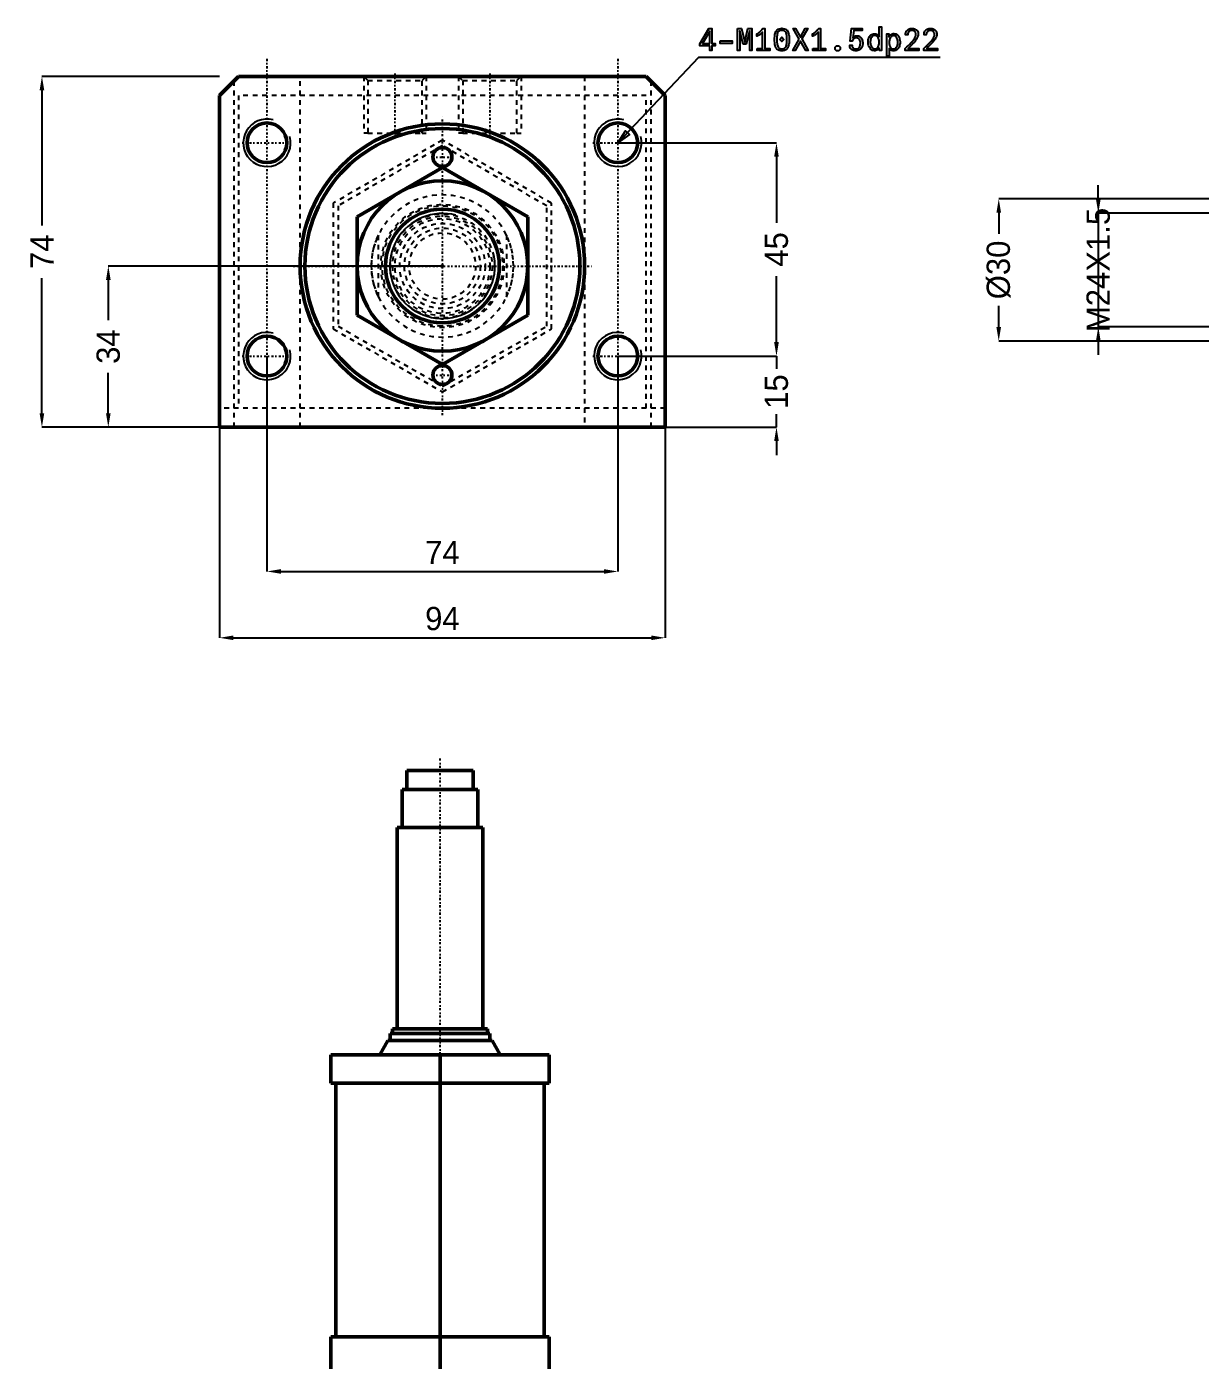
# Model space of a CAD drawing. Header units: millimetres. Extents: x -88 to 631, y -603 to 65.
# Drawn here: x -87.7 to 159.8, y -230.9 to 50.5 of the extents above; entities that cross this region are included whole.
import ezdxf

# ---------------------------------------------------------------- set-up
doc = ezdxf.new("R2010")
doc.units = ezdxf.units.MM
doc.linetypes.add('Center', pattern=[1.5, 0.45, -0.5, 0.05, -0.5])
doc.linetypes.add('Dashed', pattern=[2, 1, -1])
for name, color, linetype, lineweight in [('2d ConnectionPoints', 7, 'Continuous', 50), ('AM_0', 7, 'Continuous', 50), ('AM_5', 3, 'Continuous', 25), ('AM_7', 7, 'Center', 25), ('AM_9', 6, 'Dashed', 25)]:
    doc.layers.add(name, color=color, linetype=linetype, lineweight=lineweight)
doc.dimstyles.new('ISO-25', dxfattribs={"dimtxt": 2.5, "dimasz": 2.5, "dimexe": 1.25, "dimexo": 0.625, "dimtad": 1, "dimtxsty": 'Standard', "dimcen": 2.5, "dimadec": 0, "dimazin": 0, "dimtfac": 1, "dimtmove": 0, "dimatfit": 3, "dimfxl": 0, "dimarcsym": 0})

# ---------------------------------------------------------------- blocks, each defined once
blk = doc.blocks.new('1_JELS_A_70_EX_LA_50_150__L1rod_0_in_JELS_A_70_EX_LA_50_150__L1_0')
at = {"layer": 'AM_0'}
for p, q in [((-18, 10.39), (0, 20.78)), ((0, 20.78), (18, 10.39)), ((-18, -10.39), (-18, 10.39)), ((18, 10.39), (18, -10.39)), ((0, -20.78), (-18, -10.39)), ((18, -10.39), (0, -20.78))]:
    blk.add_line(p, q, dxfattribs=at)
for radius in [18, 12]:
    blk.add_circle((0, 0), radius, dxfattribs=at)
at = {"layer": 'AM_5'}
blk.add_arc((0, 0), 11.08, 75, 15, dxfattribs=at)
at = {"layer": 'AM_9'}
for p, q in [((0, 26.56), (-23, 13.28)), ((0, 25.4), (-22, 12.7)), ((23, 13.28), (0, 26.56)), ((22, 12.7), (0, 25.4)), ((-23, 13.28), (-23, -13.28)), ((-22, 12.7), (-22, -12.7)), ((22, -12.7), (22, 12.7)), ((23, -13.28), (23, 13.28)), ((-13.5, 6.54), (-13.79, 5.91)), ((-13.5, -6.54), (-13.5, 6.54)), ((13.5, 6.54), (13.5, -6.54)), ((-13.9, -5.63), (-13.5, -6.54)), ((-23, -13.28), (0, -26.56)), ((-22, -12.7), (0, -25.4)), ((0, -25.4), (22, -12.7)), ((0, -26.56), (23, -13.28))]:
    blk.add_line(p, q, dxfattribs=at)
for points in [[(-13.79, 5.91), (-14.25, 4.69), (-14.5, 3.84)], [(14.5, 3.84), (14.11, 5.09), (13.61, 6.3), (13.5, 6.54)], [(-14.5, 3.84), (-14.78, 2.56), (-14.95, 1.26), (-15, 0.19)], [(14.5, -3.84), (14.78, -2.56), (14.95, -1.26), (15, 0.04), (14.94, 1.35), (14.76, 2.65), (14.5, 3.84)], [(-15, 0.19), (-14.96, -1.12), (-14.92, -1.57)], [(-14.92, -1.57), (-14.72, -2.87), (-14.5, -3.84)], [(-14.5, -3.84), (-14.11, -5.09), (-13.9, -5.63)], [(13.5, -6.54), (14.02, -5.34), (14.43, -4.09), (14.5, -3.84)]]:
    blk.add_lwpolyline(points, dxfattribs=at)
for radius in [13, 12.7, 10.97, 10.5, 10, 9, 8, 7]:
    blk.add_circle((0, 0), radius, dxfattribs=at)
for start, end in [(25.8419, 154.1581), (205.8419, 334.1581)]:
    blk.add_arc((0, 0), 15, start, end, dxfattribs=at)
blk = doc.blocks.new('2_JELS_A_70_EX_LA_50_150__L1body_0_in_JELS_A_70_EX_LA_50_150__L1_0')
at = {"layer": 'AM_0'}
for p, q in [((-43, 40), (-47, 36)), ((43, 40), (-43, 40)), ((47, 36), (43, 40)), ((-47, 36), (-47, -34)), ((47, -34), (47, 36)), ((-47, -34), (47, -34))]:
    blk.add_line(p, q, dxfattribs=at)
for centre, radius in [((-37, 26), 4.188), ((0, 0), 30), ((0, 0), 29), ((37, 26), 4.188), ((0, 23), 2), ((-37, -19), 4.188), ((37, -19), 4.188), ((0, -23), 2)]:
    blk.add_circle(centre, radius, dxfattribs=at)
at = {"layer": 'AM_5', "linetype": 'Dashed'}
for p, q in [((-16.5785, 40), (-16.5785, 28)), ((-3.4215, 40), (-3.4215, 28)), ((3.4215, 40), (3.4215, 28)), ((16.5785, 40), (16.5785, 28)), ((-15.7225, 28), (-16.5785, 28)), ((-4.2775, 28), (-3.4215, 28)), ((4.2775, 28), (3.4215, 28)), ((15.7225, 28), (16.5785, 28))]:
    blk.add_line(p, q, dxfattribs=at)
at = {"layer": 'AM_5'}
for centre in [(-37, 26), (37, 26), (-37, -19), (37, -19)]:
    blk.add_arc(centre, 5, 75, 15, dxfattribs=at)
at = {"layer": 'AM_7'}
for p, q in [((-37, 43.7), (-37, -37.7)), ((37, 43.7), (37, -37.7)), ((-10, 40.6), (-10, 27.4)), ((10, 40.6), (10, 27.4)), ((0, -31.5), (0, 31.5)), ((-42.25, 26), (-31.75, 26)), ((31.75, 26), (42.25, 26)), ((-2.1, 23), (2.1, 23)), ((-31.5, 0), (31.5, 0)), ((-42.25, -19), (-31.75, -19)), ((31.75, -19), (42.25, -19)), ((-2.1, -23), (2.1, -23))]:
    blk.add_line(p, q, dxfattribs=at)
at = {"layer": 'AM_9'}
for p, q in [((-30, -34), (-30, 40)), ((-16.5785, 40), (-15.7225, 39.144)), ((-4.2775, 39.144), (-3.4215, 40)), ((3.4215, 40), (4.2775, 39.144)), ((15.7225, 39.144), (16.5785, 40)), ((30, 40), (30, -34)), ((-44, 39), (-44, -34)), ((-15.7225, 39.144), (-15.7225, 28)), ((-15.7225, 39.144), (-4.2775, 39.144)), ((-4.2775, 28), (-4.2775, 39.144)), ((4.2775, 39.144), (4.2775, 28)), ((4.2775, 39.144), (15.7225, 39.144)), ((15.7225, 28), (15.7225, 39.144)), ((44, -34), (44, 39)), ((43, 36), (-43, 36)), ((-43, 36), (-43, -30)), ((43, -30), (43, 36)), ((-15.7225, 28), (-4.2775, 28)), ((4.2775, 28), (15.7225, 28)), ((47, -30), (-47, -30))]:
    blk.add_line(p, q, dxfattribs=at)
blk.add_arc((0, 0), 15, 154.390447, 205.609632, dxfattribs=at)
blk = doc.blocks.new('*D3')
at = {"layer": 'AM_5', "color": 0, "lineweight": -2}
for p, q in [((-47, -34), (-47, -78.45)), ((47, -34), (47, -78.45)), ((-44.06, -78.45), (44.06, -78.45))]:
    blk.add_line(p, q, dxfattribs=at)
at = {"layer": 'AM_5', "color": 0}
for points in [[(-44.06, -77.96), (-44.06, -78.94), (-47, -78.45)], [(44.06, -78.94), (44.06, -77.96), (47, -78.45)]]:
    blk.add_solid(points, dxfattribs=at)
at = {"layer": 'Defpoints', "color": 0}
for p in [(-47, -34), (47, -34), (47, -78.45)]:
    blk.add_point(p, dxfattribs=at)
at = {"layer": 'AM_5', "color": 0, "insert": (0, -74.42), "char_height": 4.9, "attachment_point": 5}
blk.add_mtext('94', dxfattribs=at)
blk = doc.blocks.new('*D4')
at = {"layer": 'AM_5', "color": 0, "lineweight": -2}
for p, q in [((-37, -19), (-37, -64.45)), ((37, -19), (37, -64.45)), ((-34.06, -64.45), (34.06, -64.45))]:
    blk.add_line(p, q, dxfattribs=at)
at = {"layer": 'AM_5', "color": 0}
for points in [[(-34.06, -63.96), (-34.06, -64.94), (-37, -64.45)], [(34.06, -64.94), (34.06, -63.96), (37, -64.45)]]:
    blk.add_solid(points, dxfattribs=at)
at = {"layer": 'Defpoints', "color": 0}
for p in [(-37, -19), (37, -19), (37, -64.45)]:
    blk.add_point(p, dxfattribs=at)
at = {"layer": 'AM_5', "color": 0, "insert": (0, -60.44), "char_height": 4.9, "attachment_point": 5}
blk.add_mtext('74', dxfattribs=at)
blk = doc.blocks.new('*D5')
at = {"layer": 'AM_5', "color": 0, "lineweight": -2}
for p, q in [((-47, 40), (-84.45, 40)), ((-84.45, 37.06), (-84.45, 8.55)), ((-84.45, -31.06), (-84.45, -2.55)), ((-47, -34), (-84.45, -34))]:
    blk.add_line(p, q, dxfattribs=at)
at = {"layer": 'AM_5', "color": 0}
for points in [[(-83.96, 37.06), (-84.94, 37.06), (-84.45, 40)], [(-84.94, -31.06), (-83.96, -31.06), (-84.45, -34)]]:
    blk.add_solid(points, dxfattribs=at)
at = {"layer": 'Defpoints', "color": 0}
for p in [(-84.45, 40), (-47, 40), (-47, -34)]:
    blk.add_point(p, dxfattribs=at)
at = {"layer": 'AM_5', "color": 0, "insert": (-84.45, 3), "char_height": 4.9, "attachment_point": 5, "rotation": 90}
blk.add_mtext('74', dxfattribs=at)
blk = doc.blocks.new('*D6')
at = {"layer": 'AM_5', "color": 0, "lineweight": -2}
for p, q in [((0, 0), (-70.45, 0)), ((-70.45, -2.94), (-70.45, -11.43)), ((-70.45, -31.06), (-70.45, -22.57)), ((-47, -34), (-70.45, -34))]:
    blk.add_line(p, q, dxfattribs=at)
at = {"layer": 'AM_5', "color": 0}
for points in [[(-69.96, -2.94), (-70.94, -2.94), (-70.45, 0)], [(-70.94, -31.06), (-69.96, -31.06), (-70.45, -34)]]:
    blk.add_solid(points, dxfattribs=at)
at = {"layer": 'Defpoints', "color": 0}
for p in [(0, 0), (-70.45, -34), (-47, -34)]:
    blk.add_point(p, dxfattribs=at)
at = {"layer": 'AM_5', "color": 0, "insert": (-70.45, -17), "char_height": 4.9, "attachment_point": 5, "rotation": 90}
blk.add_mtext('34', dxfattribs=at)
blk = doc.blocks.new('*D7')
at = {"layer": 'AM_5', "color": 0, "lineweight": -2}
for p, q in [((70.45, -16.06), (70.45, -13.12)), ((37, -19), (70.45, -19)), ((70.45, -19), (70.45, -21.71)), ((70.45, -34), (70.45, -31.29)), ((47, -34), (70.45, -34)), ((70.45, -36.94), (70.45, -39.88))]:
    blk.add_line(p, q, dxfattribs=at)
at = {"layer": 'AM_5', "color": 0}
for points in [[(69.96, -16.06), (70.94, -16.06), (70.45, -19)], [(70.94, -36.94), (69.96, -36.94), (70.45, -34)]]:
    blk.add_solid(points, dxfattribs=at)
at = {"layer": 'Defpoints', "color": 0}
for p in [(37, -19), (47, -34), (70.45, -34)]:
    blk.add_point(p, dxfattribs=at)
at = {"layer": 'AM_5', "color": 0, "insert": (70.45, -26.5), "char_height": 4.9, "attachment_point": 5, "rotation": 90}
blk.add_mtext('15', dxfattribs=at)
blk = doc.blocks.new('*D8')
at = {"layer": 'AM_5', "color": 0, "lineweight": -2}
for p, q in [((37, 26), (70.45, 26)), ((70.45, 23.06), (70.45, 9.14)), ((70.45, -16.06), (70.45, -2.14)), ((37, -19), (70.45, -19))]:
    blk.add_line(p, q, dxfattribs=at)
at = {"layer": 'AM_5', "color": 0}
for points in [[(70.94, 23.06), (69.96, 23.06), (70.45, 26)], [(69.96, -16.06), (70.94, -16.06), (70.45, -19)]]:
    blk.add_solid(points, dxfattribs=at)
at = {"layer": 'Defpoints', "color": 0}
for p in [(37, 26), (70.45, 26), (37, -19)]:
    blk.add_point(p, dxfattribs=at)
at = {"layer": 'AM_5', "color": 0, "insert": (70.45, 3.5), "char_height": 4.9, "attachment_point": 5, "rotation": 90}
blk.add_mtext('45', dxfattribs=at)
blk = doc.blocks.new('*D30')
at = {"layer": 'AM_5', "color": 0, "lineweight": -2}
for p, q in [((138.32, 14.11), (138.32, 17.05)), ((168.77, 11.17), (138.32, 11.17)), ((138.32, 11.17), (138.32, -12.83)), ((168.77, -12.83), (138.32, -12.83)), ((138.32, -15.77), (138.32, -18.71))]:
    blk.add_line(p, q, dxfattribs=at)
at = {"layer": 'AM_5', "color": 0}
for points in [[(137.83, 14.11), (138.81, 14.11), (138.32, 11.17)], [(138.81, -15.77), (137.83, -15.77), (138.32, -12.83)]]:
    blk.add_solid(points, dxfattribs=at)
at = {"layer": 'Defpoints', "color": 0}
for p in [(168.77, 11.17), (138.32, -12.83), (168.77, -12.83)]:
    blk.add_point(p, dxfattribs=at)
at = {"layer": 'AM_5', "color": 0, "insert": (138.32, -0.83), "char_height": 4.9, "attachment_point": 5, "rotation": 90}
blk.add_mtext('M24X1.5', dxfattribs=at)
blk = doc.blocks.new('*D31')
at = {"layer": 'AM_5', "color": 0, "lineweight": -2}
for p, q in [((203.77, 14.17), (117.32, 14.17)), ((117.32, 11.23), (117.32, 6.77)), ((117.32, -12.89), (117.32, -8.42)), ((203.77, -15.83), (117.32, -15.83))]:
    blk.add_line(p, q, dxfattribs=at)
at = {"layer": 'AM_5', "color": 0}
for points in [[(117.81, 11.23), (116.83, 11.23), (117.32, 14.17)], [(116.83, -12.89), (117.81, -12.89), (117.32, -15.83)]]:
    blk.add_solid(points, dxfattribs=at)
at = {"layer": 'Defpoints', "color": 0}
for p in [(203.77, 14.17), (117.32, -15.83), (203.77, -15.83)]:
    blk.add_point(p, dxfattribs=at)
at = {"layer": 'AM_5', "color": 0, "insert": (117.32, -0.83), "char_height": 4.9, "attachment_point": 5, "rotation": 90}
blk.add_mtext('Ø30', dxfattribs=at)
blk = doc.blocks.new('1_JELS_A_70_EX_LA_50_150__L1rod_0_in_JELS_A_70_EX_LA_50_150__L1_4')
at = {"layer": 'AM_0'}
for p, q in [((-7, 413), (7, 413)), ((-7, 413), (-7, 409)), ((7, 409), (7, 413)), ((-8, 409), (8, 409)), ((-8, 409), (-8, 401)), ((8, 401), (8, 409)), ((-9, 401), (9, 401)), ((-9, 401), (-9, 358.5)), ((9, 358.5), (9, 401)), ((-10.5, 357.5), (10.5, 357.5)), ((-10.5, 357.5), (-10.5, 356)), ((-10, 358.5), (10, 358.5)), ((-10, 358.5), (-10, 357.5)), ((10, 357.5), (10, 358.5)), ((10.5, 356), (10.5, 357.5)), ((-10.97, 356), (-12.7, 353)), ((-10.97, 356), (10.97, 356)), ((12.7, 353), (10.97, 356)), ((23, 353), (-23, 353)), ((-23, 353), (-23, 347)), ((0, 353), (0, 282)), ((23, 353), (23, 347)), ((23, 347), (-23, 347)), ((-22, 347), (-22, 293.5)), ((22, 347), (22, 293.5)), ((23, 293.5), (-23, 293.5)), ((-23, 293.5), (-23, 282)), ((23, 293.5), (23, 282)), ((14.5, 0), (13.5, -1)), ((-13.5, -1), (-14.5, 0)), ((-13.5, -10.5), (-13.5, -1)), ((13.5, -1), (13.5, -10.5)), ((-18, -11), (18, -11)), ((-18, -24), (-18, -11)), ((-13.5, -9), (13.5, -9)), ((-13.5, -10.5), (-13, -11)), ((13, -11), (13.5, -10.5)), ((18, -11), (18, -24)), ((0, -22.39), (0, -12.61)), ((-18, -24), (18, -24)), ((-12, -24), (-12, -45.08)), ((12, -45.08), (12, -24)), ((-12, -45.08), (-11.08, -46)), ((-12, -45.08), (12, -45.08)), ((-11.08, -46), (11.08, -46)), ((11.08, -46), (12, -45.08))]:
    blk.add_line(p, q, dxfattribs=at)
for points in [[(-9, -11), (-9.64, -11.01), (-11.74, -11.16), (-13.83, -11.49), (-15.93, -11.98), (-18, -12.61)], [(0, -12.61), (-2.19, -11.95), (-4.41, -11.44), (-6.7, -11.11), (-9, -11)], [(9, -11), (8.36, -11.01), (6.26, -11.16), (4.17, -11.49), (2.07, -11.98), (0, -12.61)], [(18, -12.61), (15.81, -11.95), (13.59, -11.44), (11.3, -11.11), (9, -11)], [(-18, -22.39), (-15.81, -23.05), (-13.59, -23.56), (-11.3, -23.89), (-9, -24)], [(-9, -24), (-8.36, -23.99), (-6.26, -23.84), (-4.17, -23.51), (-2.07, -23.02), (0, -22.39)], [(0, -22.39), (2.19, -23.05), (4.41, -23.56), (6.7, -23.89), (9, -24)], [(9, -24), (9.64, -23.99), (11.74, -23.84), (13.83, -23.51), (15.93, -23.02), (18, -22.39)]]:
    blk.add_lwpolyline(points, dxfattribs=at)
at = {"layer": 'AM_5'}
for p, q in [((-12, -11), (-11.08, -11)), ((-11.08, -46), (-11.08, -11)), ((11.08, -46), (11.08, -11)), ((12, -11), (11.08, -11))]:
    blk.add_line(p, q, dxfattribs=at)
at = {"layer": 'AM_7'}
for p, q in [((0, 350), (0, 416)), ((0, -47.75), (0, 296.65))]:
    blk.add_line(p, q, dxfattribs=at)
at = {"layer": 'AM_9'}
for p, q in [((-15, 282), (-15, 0.5)), ((15, 0.5), (15, 282)), ((-14.5, 0), (-15, 0.5)), ((15, 0.5), (14.5, 0))]:
    blk.add_line(p, q, dxfattribs=at)

msp = doc.modelspace()

# ---------------------------------------------------------------- linework, layer by layer
at = {"layer": '2d ConnectionPoints'}
msp.add_point((0, 0), dxfattribs=at)
at = {"layer": 'AM_5'}
for p, q in [((54, 44), (37, 26)), ((104.96, 44), (54, 44))]:
    msp.add_line(p, q, dxfattribs=at)
for points in [[(56.376, 46.489), (54.312, 46.489), (54.312, 46.903), (56.191, 50.088), (56.822, 50.088), (56.822, 46.919), (57.51, 46.919), (57.51, 46.489), (56.822, 46.489), (56.822, 45.47), (56.376, 45.47), (56.376, 46.489)], [(56.382, 46.919), (56.382, 49.553), (54.86, 46.919), (56.382, 46.919)], [(62.225, 50.088), (63.047, 50.088), (63.748, 47.203), (64.442, 50.088), (65.277, 50.088), (65.277, 45.47), (64.805, 45.47), (64.805, 49.604), (64.773, 49.588), (64.041, 46.776), (63.461, 46.776), (62.719, 49.588), (62.697, 49.601), (62.697, 45.47), (62.225, 45.47), (62.225, 50.088)], [(66.356, 45.878), (67.528, 45.878), (67.528, 49.324), (67.528, 49.324), (67.465, 49.26), (67.358, 49.161), (67.358, 49.161), (67.237, 49.058), (67.149, 48.986), (67.149, 48.986), (67.057, 48.915), (66.918, 48.814), (66.918, 48.814), (66.778, 48.72), (66.684, 48.661), (66.684, 48.661), (66.592, 48.608), (66.465, 48.544), (66.465, 48.544), (66.349, 48.497), (66.279, 48.477), (66.279, 48.961), (66.279, 48.961), (66.366, 49.002), (66.503, 49.081), (66.503, 49.081), (66.648, 49.179), (66.749, 49.255), (66.749, 49.255), (66.85, 49.337), (66.998, 49.464), (66.998, 49.464), (67.14, 49.596), (67.231, 49.687), (67.231, 49.687), (67.318, 49.776), (67.435, 49.902), (67.435, 49.902), (67.534, 50.017), (67.591, 50.088), (67.999, 50.088), (67.999, 45.878), (69.063, 45.878), (69.063, 45.47), (66.356, 45.47), (66.356, 45.878)], [(71.588, 45.406), (71.588, 45.406), (71.347, 45.418), (71.031, 45.48), (71.031, 45.48), (70.768, 45.594), (70.623, 45.699), (70.623, 45.699), (70.498, 45.825), (70.343, 46.047), (70.343, 46.047), (70.227, 46.308), (70.172, 46.504), (70.172, 46.504), (70.13, 46.719), (70.085, 47.082), (70.085, 47.082), (70.06, 47.494), (70.056, 47.795), (70.056, 47.795), (70.061, 48.089), (70.085, 48.493), (70.085, 48.493), (70.131, 48.85), (70.174, 49.063), (70.174, 49.063), (70.23, 49.257), (70.346, 49.515), (70.346, 49.515), (70.502, 49.735), (70.628, 49.861), (70.628, 49.861), (70.773, 49.965), (71.036, 50.079), (71.036, 50.079), (71.35, 50.14), (71.588, 50.152), (71.588, 50.152), (71.827, 50.14), (72.142, 50.079), (72.142, 50.079), (72.405, 49.965), (72.551, 49.861), (72.551, 49.861), (72.677, 49.735), (72.833, 49.516), (72.833, 49.516), (72.95, 49.258), (73.007, 49.064), (73.007, 49.064), (73.05, 48.852), (73.096, 48.495), (73.096, 48.495), (73.121, 48.09), (73.126, 47.795), (73.126, 47.795), (73.121, 47.498), (73.095, 47.09), (73.095, 47.09), (73.047, 46.728), (73.002, 46.511), (73.002, 46.511), (72.944, 46.314), (72.824, 46.051), (72.824, 46.051), (72.667, 45.828), (72.54, 45.701), (72.54, 45.701), (72.394, 45.595), (72.133, 45.48), (72.133, 45.48), (71.823, 45.418), (71.588, 45.406)], [(71.588, 45.827), (71.588, 45.827), (71.756, 45.837), (71.977, 45.89), (71.977, 45.89), (72.162, 45.99), (72.265, 46.082), (72.265, 46.082), (72.353, 46.19), (72.463, 46.379), (72.463, 46.379), (72.544, 46.597), (72.583, 46.76), (72.583, 46.76), (72.612, 46.937), (72.644, 47.231), (72.644, 47.231), (72.661, 47.558), (72.664, 47.795), (72.664, 47.795), (72.661, 48.046), (72.646, 48.385), (72.646, 48.385), (72.618, 48.68), (72.593, 48.851), (72.593, 48.851), (72.558, 49.005), (72.48, 49.212), (72.48, 49.212), (72.374, 49.389), (72.287, 49.489), (72.287, 49.489), (72.184, 49.574), (71.995, 49.666), (71.995, 49.666), (71.765, 49.716), (71.588, 49.725), (71.588, 49.725), (71.412, 49.716), (71.183, 49.666), (71.183, 49.666), (70.996, 49.574), (70.893, 49.489), (70.893, 49.489), (70.807, 49.389), (70.701, 49.212), (70.701, 49.212), (70.624, 49.005), (70.589, 48.851), (70.589, 48.851), (70.564, 48.68), (70.536, 48.385), (70.536, 48.385), (70.521, 48.046), (70.518, 47.795), (70.518, 47.795), (70.521, 47.556), (70.537, 47.227), (70.537, 47.227), (70.568, 46.933), (70.596, 46.757), (70.596, 46.757), (70.633, 46.595), (70.713, 46.378), (70.713, 46.378), (70.821, 46.19), (70.909, 46.082), (70.909, 46.082), (71.012, 45.99), (71.197, 45.89), (71.197, 45.89), (71.419, 45.837), (71.588, 45.827)], [(71.161, 47.795), (71.588, 48.273), (72.015, 47.795), (71.588, 47.362), (71.161, 47.795)], [(75.212, 47.859), (73.966, 50.088), (74.495, 50.088), (75.517, 48.289), (76.521, 50.088), (77.03, 50.088), (75.785, 47.945), (77.132, 45.47), (76.623, 45.47), (75.511, 47.457), (74.412, 45.47), (73.89, 45.47), (75.212, 47.859)], [(78.116, 45.878), (79.288, 45.878), (79.288, 49.324), (79.288, 49.324), (79.225, 49.26), (79.118, 49.161), (79.118, 49.161), (78.997, 49.058), (78.909, 48.986), (78.909, 48.986), (78.817, 48.915), (78.678, 48.814), (78.678, 48.814), (78.538, 48.72), (78.444, 48.661), (78.444, 48.661), (78.352, 48.608), (78.225, 48.544), (78.225, 48.544), (78.109, 48.497), (78.039, 48.477), (78.039, 48.961), (78.039, 48.961), (78.126, 49.002), (78.263, 49.081), (78.263, 49.081), (78.408, 49.179), (78.509, 49.255), (78.509, 49.255), (78.61, 49.337), (78.758, 49.464), (78.758, 49.464), (78.9, 49.596), (78.991, 49.687), (78.991, 49.687), (79.078, 49.776), (79.195, 49.902), (79.195, 49.902), (79.294, 50.017), (79.351, 50.088), (79.759, 50.088), (79.759, 45.878), (80.823, 45.878), (80.823, 45.47), (78.116, 45.47), (78.116, 45.878)], [(87.204, 45.413), (87.204, 45.413), (87.06, 45.418), (86.855, 45.443), (86.855, 45.443), (86.663, 45.491), (86.542, 45.535), (86.542, 45.535), (86.428, 45.59), (86.275, 45.692), (86.275, 45.692), (86.144, 45.818), (86.069, 45.916), (86.069, 45.916), (86.005, 46.024), (85.936, 46.207), (85.936, 46.207), (85.899, 46.414), (85.892, 46.566), (86.389, 46.566), (86.389, 46.566), (86.398, 46.423), (86.446, 46.236), (86.446, 46.236), (86.537, 46.083), (86.62, 45.999), (86.62, 45.999), (86.718, 45.93), (86.886, 45.855), (86.886, 45.855), (87.08, 45.815), (87.223, 45.808), (87.223, 45.808), (87.346, 45.814), (87.515, 45.85), (87.515, 45.85), (87.664, 45.916), (87.752, 45.976), (87.752, 45.976), (87.832, 46.048), (87.934, 46.171), (87.934, 46.171), (88.017, 46.314), (88.061, 46.419), (88.061, 46.419), (88.096, 46.531), (88.135, 46.706), (88.135, 46.706), (88.156, 46.89), (88.16, 47.018), (88.16, 47.018), (88.156, 47.135), (88.136, 47.305), (88.136, 47.305), (88.098, 47.468), (88.064, 47.574), (88.064, 47.574), (88.022, 47.674), (87.944, 47.808), (87.944, 47.808), (87.848, 47.925), (87.774, 47.993), (87.774, 47.993), (87.693, 48.05), (87.557, 48.112), (87.557, 48.112), (87.404, 48.145), (87.293, 48.152), (87.293, 48.152), (87.175, 48.144), (87.008, 48.103), (87.008, 48.103), (86.854, 48.027), (86.758, 47.957), (86.758, 47.957), (86.671, 47.874), (86.564, 47.727), (86.564, 47.727), (86.484, 47.555), (86.446, 47.426), (85.962, 47.426), (86.293, 50.101), (88.542, 50.101), (88.542, 49.687), (86.745, 49.687), (86.542, 48.155), (86.542, 48.155), (86.609, 48.237), (86.714, 48.345), (86.714, 48.345), (86.825, 48.433), (86.902, 48.481), (86.902, 48.481), (86.982, 48.521), (87.113, 48.564), (87.113, 48.564), (87.255, 48.587), (87.357, 48.591), (87.357, 48.591), (87.513, 48.583), (87.731, 48.539), (87.731, 48.539), (87.93, 48.457), (88.051, 48.381), (88.051, 48.381), (88.163, 48.291), (88.309, 48.133), (88.309, 48.133), (88.43, 47.948), (88.497, 47.809), (88.497, 47.809), (88.552, 47.662), (88.612, 47.428), (88.612, 47.428), (88.644, 47.179), (88.65, 47.005), (88.65, 47.005), (88.643, 46.822), (88.605, 46.564), (88.605, 46.564), (88.534, 46.324), (88.469, 46.175), (88.469, 46.175), (88.39, 46.037), (88.25, 45.854), (88.25, 45.854), (88.084, 45.7), (87.959, 45.613), (87.959, 45.613), (87.824, 45.541), (87.606, 45.463), (87.606, 45.463), (87.371, 45.421), (87.204, 45.413)], [(91.124, 45.432), (91.124, 45.432), (90.949, 45.443), (90.709, 45.499), (90.709, 45.499), (90.496, 45.604), (90.369, 45.701), (90.369, 45.701), (90.255, 45.815), (90.107, 46.008), (90.107, 46.008), (89.987, 46.228), (89.923, 46.39), (89.923, 46.39), (89.872, 46.56), (89.816, 46.82), (89.816, 46.82), (89.786, 47.086), (89.78, 47.266), (89.78, 47.266), (89.786, 47.438), (89.815, 47.691), (89.815, 47.691), (89.87, 47.938), (89.92, 48.099), (89.92, 48.099), (89.982, 48.253), (90.099, 48.463), (90.099, 48.463), (90.244, 48.647), (90.357, 48.755), (90.357, 48.755), (90.481, 48.848), (90.689, 48.948), (90.689, 48.948), (90.922, 49.001), (91.092, 49.012), (91.092, 49.012), (91.219, 49.007), (91.401, 48.979), (91.401, 48.979), (91.574, 48.929), (91.685, 48.883), (91.685, 48.883), (91.789, 48.824), (91.93, 48.712), (91.93, 48.712), (92.053, 48.569), (92.124, 48.458), (92.124, 50.502), (92.583, 50.502), (92.583, 46.234), (92.583, 46.234), (92.583, 46.188), (92.584, 46.114), (92.584, 46.114), (92.585, 46.033), (92.586, 45.975), (92.586, 45.975), (92.587, 45.918), (92.589, 45.844), (92.589, 45.844), (92.591, 45.782), (92.592, 45.747), (92.602, 45.47), (92.194, 45.47), (92.124, 45.967), (92.124, 45.967), (92.038, 45.859), (91.904, 45.721), (91.904, 45.721), (91.764, 45.612), (91.669, 45.556), (91.669, 45.556), (91.57, 45.511), (91.412, 45.463), (91.412, 45.463), (91.243, 45.437), (91.124, 45.432)], [(91.226, 45.808), (91.226, 45.808), (91.353, 45.816), (91.524, 45.863), (91.524, 45.863), (91.671, 45.948), (91.756, 46.027), (91.756, 46.027), (91.831, 46.119), (91.926, 46.273), (91.926, 46.273), (91.999, 46.445), (92.037, 46.57), (92.037, 46.57), (92.066, 46.701), (92.098, 46.9), (92.098, 46.9), (92.115, 47.103), (92.118, 47.241), (92.118, 47.241), (92.114, 47.38), (92.094, 47.582), (92.094, 47.582), (92.057, 47.779), (92.022, 47.907), (92.022, 47.907), (91.979, 48.028), (91.896, 48.194), (91.896, 48.194), (91.791, 48.34), (91.709, 48.426), (91.709, 48.426), (91.616, 48.499), (91.46, 48.579), (91.46, 48.579), (91.281, 48.621), (91.15, 48.63), (91.15, 48.63), (91.032, 48.621), (90.871, 48.577), (90.871, 48.577), (90.728, 48.496), (90.642, 48.421), (90.642, 48.421), (90.564, 48.333), (90.463, 48.185), (90.463, 48.185), (90.381, 48.018), (90.337, 47.895), (90.337, 47.895), (90.302, 47.768), (90.263, 47.576), (90.263, 47.576), (90.243, 47.383), (90.239, 47.254), (90.239, 47.254), (90.243, 47.118), (90.267, 46.914), (90.267, 46.914), (90.31, 46.712), (90.35, 46.578), (90.35, 46.578), (90.399, 46.449), (90.49, 46.273), (90.49, 46.273), (90.6, 46.118), (90.685, 46.026), (90.685, 46.026), (90.778, 45.947), (90.931, 45.862), (90.931, 45.862), (91.102, 45.816), (91.226, 45.808)], [(93.729, 48.19), (93.729, 48.19), (93.728, 48.359), (93.724, 48.601), (93.724, 48.601), (93.716, 48.829), (93.71, 48.974), (94.149, 48.974), (94.168, 48.368), (94.168, 48.368), (94.244, 48.491), (94.371, 48.653), (94.371, 48.653), (94.513, 48.788), (94.616, 48.864), (94.616, 48.864), (94.725, 48.926), (94.901, 48.994), (94.901, 48.994), (95.091, 49.03), (95.226, 49.037), (95.226, 49.037), (95.394, 49.026), (95.625, 48.97), (95.625, 48.97), (95.83, 48.866), (95.952, 48.77), (95.952, 48.77), (96.062, 48.657), (96.203, 48.465), (96.203, 48.465), (96.317, 48.248), (96.377, 48.088), (96.377, 48.088), (96.426, 47.921), (96.479, 47.666), (96.479, 47.666), (96.507, 47.405), (96.512, 47.228), (96.512, 47.228), (96.506, 47.045), (96.475, 46.779), (96.475, 46.779), (96.418, 46.522), (96.364, 46.355), (96.364, 46.355), (96.298, 46.197), (96.174, 45.982), (96.174, 45.982), (96.02, 45.795), (95.901, 45.685), (95.901, 45.685), (95.768, 45.592), (95.546, 45.49), (95.546, 45.49), (95.294, 45.436), (95.111, 45.425), (95.111, 45.425), (94.994, 45.43), (94.832, 45.454), (94.832, 45.454), (94.684, 45.5), (94.593, 45.542), (94.593, 45.542), (94.507, 45.594), (94.383, 45.692), (94.383, 45.692), (94.264, 45.814), (94.187, 45.91), (94.187, 44.26), (93.729, 44.26), (93.729, 48.19)], [(95.108, 45.808), (95.108, 45.808), (95.224, 45.815), (95.386, 45.855), (95.386, 45.855), (95.532, 45.929), (95.621, 45.997), (95.621, 45.997), (95.702, 46.078), (95.807, 46.217), (95.807, 46.217), (95.894, 46.378), (95.941, 46.497), (95.941, 46.497), (95.979, 46.623), (96.021, 46.821), (96.021, 46.821), (96.043, 47.028), (96.047, 47.171), (96.047, 47.171), (96.044, 47.303), (96.025, 47.502), (96.025, 47.502), (95.991, 47.7), (95.96, 47.832), (95.96, 47.832), (95.92, 47.959), (95.844, 48.135), (95.844, 48.135), (95.748, 48.292), (95.673, 48.386), (95.673, 48.386), (95.589, 48.467), (95.446, 48.554), (95.446, 48.554), (95.282, 48.601), (95.162, 48.61), (95.162, 48.61), (95.04, 48.601), (94.871, 48.553), (94.871, 48.553), (94.72, 48.464), (94.628, 48.381), (94.628, 48.381), (94.546, 48.285), (94.439, 48.124), (94.439, 48.124), (94.352, 47.944), (94.305, 47.813), (94.305, 47.813), (94.267, 47.677), (94.226, 47.475), (94.226, 47.475), (94.204, 47.275), (94.2, 47.142), (94.2, 47.142), (94.204, 47.023), (94.222, 46.843), (94.222, 46.843), (94.256, 46.661), (94.288, 46.539), (94.288, 46.539), (94.327, 46.419), (94.404, 46.255), (94.404, 46.255), (94.502, 46.108), (94.579, 46.019), (94.579, 46.019), (94.665, 45.943), (94.813, 45.861), (94.813, 45.861), (94.983, 45.816), (95.108, 45.808)], [(97.754, 46.069), (97.754, 46.069), (97.964, 46.26), (98.263, 46.541), (98.263, 46.541), (98.543, 46.812), (98.719, 46.988), (98.719, 46.988), (98.888, 47.165), (99.13, 47.444), (99.13, 47.444), (99.358, 47.737), (99.502, 47.942), (99.502, 47.942), (99.63, 48.145), (99.768, 48.435), (99.768, 48.435), (99.842, 48.707), (99.856, 48.878), (99.856, 48.878), (99.852, 48.974), (99.829, 49.11), (99.829, 49.11), (99.787, 49.236), (99.748, 49.314), (99.748, 49.314), (99.701, 49.387), (99.619, 49.484), (99.619, 49.484), (99.522, 49.565), (99.45, 49.611), (99.45, 49.611), (99.372, 49.648), (99.249, 49.689), (99.249, 49.689), (99.117, 49.711), (99.025, 49.716), (99.025, 49.716), (98.922, 49.711), (98.778, 49.689), (98.778, 49.689), (98.643, 49.646), (98.56, 49.607), (98.56, 49.607), (98.482, 49.56), (98.378, 49.475), (98.378, 49.475), (98.291, 49.372), (98.241, 49.294), (98.241, 49.294), (98.2, 49.208), (98.155, 49.069), (98.155, 49.069), (98.131, 48.917), (98.126, 48.808), (97.649, 48.808), (97.649, 48.808), (97.656, 48.971), (97.695, 49.199), (97.695, 49.199), (97.767, 49.405), (97.833, 49.531), (97.833, 49.531), (97.912, 49.646), (98.05, 49.797), (98.05, 49.797), (98.212, 49.921), (98.332, 49.99), (98.332, 49.99), (98.46, 50.046), (98.662, 50.107), (98.662, 50.107), (98.876, 50.139), (99.025, 50.146), (99.025, 50.146), (99.164, 50.14), (99.366, 50.109), (99.366, 50.109), (99.56, 50.052), (99.684, 49.999), (99.684, 49.999), (99.801, 49.935), (99.959, 49.818), (99.959, 49.818), (100.095, 49.677), (100.173, 49.569), (100.173, 49.569), (100.239, 49.452), (100.31, 49.26), (100.31, 49.26), (100.349, 49.05), (100.356, 48.9), (100.356, 48.9), (100.345, 48.73), (100.288, 48.469), (100.288, 48.469), (100.183, 48.201), (100.085, 48.018), (100.085, 48.018), (99.973, 47.836), (99.792, 47.572), (99.792, 47.572), (99.594, 47.321), (99.453, 47.16), (99.453, 47.16), (99.301, 46.996), (99.047, 46.73), (99.047, 46.73), (98.759, 46.441), (98.55, 46.234), (98.212, 45.903), (100.493, 45.9), (100.493, 45.47), (97.585, 45.47), (97.585, 45.916), (97.754, 46.069)], [(101.674, 46.069), (101.674, 46.069), (101.884, 46.26), (102.183, 46.541), (102.183, 46.541), (102.463, 46.812), (102.639, 46.988), (102.639, 46.988), (102.808, 47.165), (103.05, 47.444), (103.05, 47.444), (103.278, 47.737), (103.422, 47.942), (103.422, 47.942), (103.55, 48.145), (103.688, 48.435), (103.688, 48.435), (103.762, 48.707), (103.776, 48.878), (103.776, 48.878), (103.772, 48.974), (103.749, 49.11), (103.749, 49.11), (103.707, 49.236), (103.668, 49.314), (103.668, 49.314), (103.621, 49.387), (103.539, 49.484), (103.539, 49.484), (103.442, 49.565), (103.37, 49.611), (103.37, 49.611), (103.292, 49.648), (103.169, 49.689), (103.169, 49.689), (103.037, 49.711), (102.945, 49.716), (102.945, 49.716), (102.842, 49.711), (102.698, 49.689), (102.698, 49.689), (102.563, 49.646), (102.48, 49.607), (102.48, 49.607), (102.402, 49.56), (102.298, 49.475), (102.298, 49.475), (102.211, 49.372), (102.161, 49.294), (102.161, 49.294), (102.12, 49.208), (102.075, 49.069), (102.075, 49.069), (102.051, 48.917), (102.046, 48.808), (101.569, 48.808), (101.569, 48.808), (101.576, 48.971), (101.615, 49.199), (101.615, 49.199), (101.687, 49.405), (101.753, 49.531), (101.753, 49.531), (101.832, 49.646), (101.97, 49.797), (101.97, 49.797), (102.132, 49.921), (102.252, 49.99), (102.252, 49.99), (102.38, 50.046), (102.582, 50.107), (102.582, 50.107), (102.796, 50.139), (102.945, 50.146), (102.945, 50.146), (103.084, 50.14), (103.286, 50.109), (103.286, 50.109), (103.48, 50.052), (103.604, 49.999), (103.604, 49.999), (103.721, 49.935), (103.879, 49.818), (103.879, 49.818), (104.015, 49.677), (104.093, 49.569), (104.093, 49.569), (104.159, 49.452), (104.23, 49.26), (104.23, 49.26), (104.269, 49.05), (104.276, 48.9), (104.276, 48.9), (104.265, 48.73), (104.208, 48.469), (104.208, 48.469), (104.103, 48.201), (104.005, 48.018), (104.005, 48.018), (103.893, 47.836), (103.712, 47.572), (103.712, 47.572), (103.514, 47.321), (103.373, 47.16), (103.373, 47.16), (103.221, 46.996), (102.967, 46.73), (102.967, 46.73), (102.679, 46.441), (102.47, 46.234), (102.132, 45.903), (104.413, 45.9), (104.413, 45.47), (101.505, 45.47), (101.505, 45.916), (101.674, 46.069)], [(58.557, 47.521), (61.105, 47.521), (61.105, 46.948), (58.557, 46.948), (58.557, 47.521)], [(83.348, 45.381), (83.348, 45.381), (83.255, 45.387), (83.13, 45.418), (83.13, 45.418), (83.022, 45.476), (82.959, 45.529), (82.959, 45.529), (82.907, 45.592), (82.849, 45.701), (82.849, 45.701), (82.819, 45.828), (82.813, 45.922), (82.813, 45.922), (82.819, 46.016), (82.849, 46.143), (82.849, 46.143), (82.907, 46.252), (82.959, 46.316), (82.959, 46.316), (83.022, 46.369), (83.13, 46.427), (83.13, 46.427), (83.255, 46.458), (83.348, 46.464), (83.348, 46.464), (83.442, 46.458), (83.569, 46.427), (83.569, 46.427), (83.678, 46.369), (83.741, 46.316), (83.741, 46.316), (83.794, 46.252), (83.852, 46.143), (83.852, 46.143), (83.883, 46.016), (83.889, 45.922), (83.889, 45.922), (83.883, 45.829), (83.852, 45.703), (83.852, 45.703), (83.794, 45.594), (83.741, 45.531), (83.741, 45.531), (83.678, 45.477), (83.569, 45.418), (83.569, 45.418), (83.442, 45.387), (83.348, 45.381)], [(37, 26), (38.591, 28.541), (39.446, 27.734), (37, 26)]]:
    msp.add_lwpolyline(points, dxfattribs=at)

# ---------------------------------------------------------------- block references
for name, p in [('2_JELS_A_70_EX_LA_50_150__L1body_0_in_JELS_A_70_EX_LA_50_150__L1_0', (0, 0)), ('1_JELS_A_70_EX_LA_50_150__L1rod_0_in_JELS_A_70_EX_LA_50_150__L1_0', (0, 0)), ('1_JELS_A_70_EX_LA_50_150__L1rod_0_in_JELS_A_70_EX_LA_50_150__L1_4', (-0.504, -519.449))]:
    msp.add_blockref(name, p)

# ---------------------------------------------------------------- dimensions: what is measured, and where the dimension line sits
for base, p1, p2, text, picture, middle in [((-84.45, 40), (-47, -34), (-47, 40), '74', '*D5', (-84.45, 3)), ((70.45, 26), (37, -19), (37, 26), '45', '*D8', (70.45, 3.5)), ((138.319, -12.829), (168.769, 11.171), (168.769, -12.829), 'M24X1.5', '*D30', (138.319, -0.829)), ((117.319, -15.829), (203.769, 14.171), (203.769, -15.829), 'Ø30', '*D31', (117.319, -0.829)), ((-70.45, -34), (0, 0), (-47, -34), '34', '*D6', (-70.45, -17)), ((70.45, -34), (37, -19), (47, -34), '15', '*D7', (70.45, -26.5))]:
    dim = msp.add_linear_dim(base=base, p1=p1, p2=p2, angle=90, text=text, dimstyle='ISO-25', override={"dimtxt": 4.9, "dimasz": 2.94, "dimexe": 0, "dimexo": 0, "dimgap": 1.47}, dxfattribs=at)
    dim.commit()
    dim.dimension.update_dxf_attribs({"geometry": picture, "text_midpoint": middle, "dimtype": 160, "text_rotation": 90})
for base, p1, p2, text, picture, middle in [((37, -64.45), (-37, -19), (37, -19), '74', '*D4', (0, -64.45)), ((47, -78.45), (-47, -34), (47, -34), '94', '*D3', (0, -78.45))]:
    dim = msp.add_linear_dim(base=base, p1=p1, p2=p2, text=text, dimstyle='ISO-25', override={"dimtxt": 4.9, "dimasz": 2.94, "dimexe": 0, "dimexo": 0, "dimgap": 1.47}, dxfattribs=at)
    dim.commit()
    dim.dimension.update_dxf_attribs({"geometry": picture, "text_midpoint": middle, "dimtype": 160})

doc.saveas('drawing.dxf')
